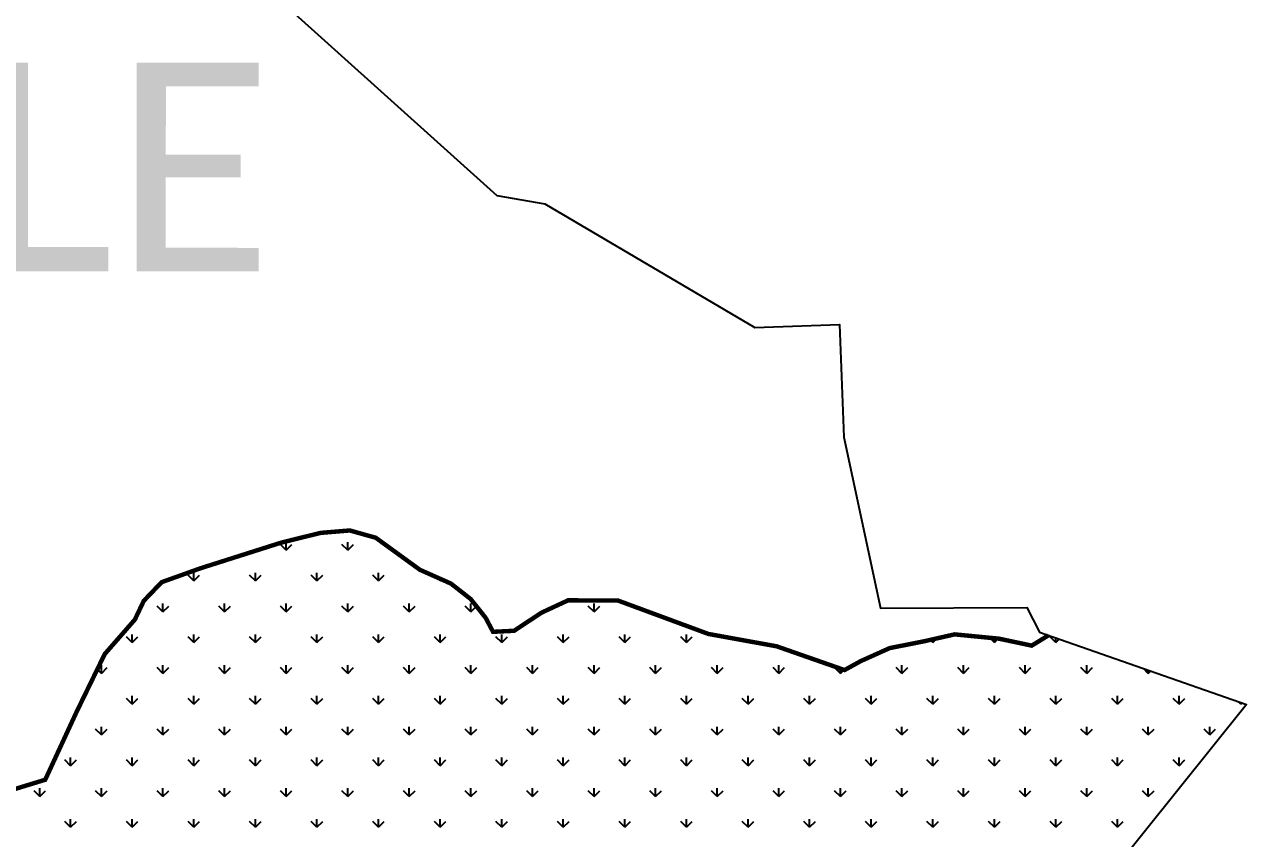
# Model space of a CAD drawing. Header units: feet. Extents: x 359135 to 361265, y 1738813 to 1741261.
# Drawn here: x 360423 to 361265, y 1739517 to 1740078 of the extents above; entities that cross this region are included whole.
import ezdxf

# ---------------------------------------------------------------- set-up
doc = ezdxf.new("R2010")
doc.units = ezdxf.units.FT
doc.header["$MEASUREMENT"] = 0
doc.layers.add('MANGROOVES', color=112, linetype='Continuous')
doc.layers.add('VILLAGE NAME', color=250, linetype='Continuous')
doc.styles.get("Standard").update_dxf_attribs({"font": 'arial.ttf'})

msp = doc.modelspace()

# ---------------------------------------------------------------- linework, layer by layer
at = {"color": 3}
msp.add_lwpolyline([(360600.09, 1740093.89), (360748.38, 1739960.58), (360781.42, 1739954.77), (360926.18, 1739869.44), (360984.55, 1739871.46), (360987.53, 1739793.87), (361012.63, 1739676.06), (361113.54, 1739676.55), (361122.16, 1739659.47), (361264.9, 1739609.78), (361052.39, 1739344.52), (360515.42, 1738970.26), (360351.69, 1739150.04)], dxfattribs=at)
at = {"layer": 'MANGROOVES', "linetype": 'Continuous'}
for p, q in [((360603.25, 1739716.03), (360603.25, 1739721.65)), ((360645.67, 1739716.03), (360645.67, 1739721.65)), ((360603.25, 1739716.03), (360599.27, 1739720)), ((360603.25, 1739716.03), (360607.22, 1739720)), ((360645.67, 1739716.03), (360641.69, 1739720)), ((360645.67, 1739716.03), (360649.65, 1739720)), ((360539.61, 1739694.81), (360535.63, 1739698.79)), ((360539.61, 1739694.81), (360539.61, 1739700.44)), ((360539.61, 1739694.81), (360543.58, 1739698.79)), ((360582.03, 1739694.81), (360578.05, 1739698.79)), ((360582.03, 1739694.81), (360582.03, 1739700.44)), ((360582.03, 1739694.81), (360586.01, 1739698.79)), ((360624.46, 1739694.81), (360620.48, 1739698.79)), ((360624.46, 1739694.81), (360624.46, 1739700.44)), ((360624.46, 1739694.81), (360628.44, 1739698.79)), ((360666.88, 1739694.81), (360662.91, 1739698.79)), ((360666.88, 1739694.81), (360666.88, 1739700.44)), ((360666.88, 1739694.81), (360670.86, 1739698.79)), ((360709.31, 1739694.81), (360706.57, 1739697.56)), ((360709.31, 1739694.81), (360709.31, 1739696.34)), ((360709.31, 1739694.81), (360710.37, 1739695.87)), ((360518.39, 1739673.6), (360518.39, 1739679.23)), ((360560.82, 1739673.6), (360560.82, 1739679.23)), ((360603.25, 1739673.6), (360603.25, 1739679.23)), ((360645.67, 1739673.6), (360645.67, 1739679.23)), ((360688.1, 1739673.6), (360688.1, 1739679.23)), ((360730.52, 1739673.6), (360730.52, 1739679.23)), ((360815.38, 1739673.6), (360815.38, 1739679.23)), ((360518.39, 1739673.6), (360514.41, 1739677.58)), ((360518.39, 1739673.6), (360522.37, 1739677.58)), ((360560.82, 1739673.6), (360556.84, 1739677.58)), ((360560.82, 1739673.6), (360564.8, 1739677.58)), ((360603.25, 1739673.6), (360599.27, 1739677.58)), ((360603.25, 1739673.6), (360607.22, 1739677.58)), ((360645.67, 1739673.6), (360641.69, 1739677.58)), ((360645.67, 1739673.6), (360649.65, 1739677.58)), ((360688.1, 1739673.6), (360684.12, 1739677.58)), ((360688.1, 1739673.6), (360692.08, 1739677.58)), ((360730.52, 1739673.6), (360726.55, 1739677.58)), ((360730.52, 1739673.6), (360734.32, 1739677.4)), ((360815.38, 1739673.6), (360811.4, 1739677.58)), ((360815.38, 1739673.6), (360819.35, 1739677.58)), ((360497.18, 1739652.39), (360493.2, 1739656.36)), ((360497.18, 1739652.39), (360497.18, 1739658.01)), ((360497.18, 1739652.39), (360501.16, 1739656.36)), ((360539.61, 1739652.39), (360535.63, 1739656.36)), ((360539.61, 1739652.39), (360539.61, 1739658.01)), ((360539.61, 1739652.39), (360543.58, 1739656.36)), ((360582.03, 1739652.39), (360578.05, 1739656.36)), ((360582.03, 1739652.39), (360582.03, 1739658.01)), ((360582.03, 1739652.39), (360586.01, 1739656.36)), ((360624.46, 1739652.39), (360620.48, 1739656.36)), ((360624.46, 1739652.39), (360624.46, 1739658.01)), ((360624.46, 1739652.39), (360628.44, 1739656.36)), ((360666.88, 1739652.39), (360662.91, 1739656.36)), ((360666.88, 1739652.39), (360666.88, 1739658.01)), ((360666.88, 1739652.39), (360670.86, 1739656.36)), ((360709.31, 1739652.39), (360705.33, 1739656.36)), ((360709.31, 1739652.39), (360709.31, 1739658.01)), ((360709.31, 1739652.39), (360713.29, 1739656.36)), ((360751.74, 1739652.39), (360747.76, 1739656.36)), ((360751.74, 1739652.39), (360751.74, 1739658.01)), ((360751.74, 1739652.39), (360755.72, 1739656.36)), ((360794.16, 1739652.39), (360790.19, 1739656.36)), ((360794.16, 1739652.39), (360794.16, 1739658.01)), ((360794.16, 1739652.39), (360798.14, 1739656.36)), ((360836.59, 1739652.39), (360832.61, 1739656.36)), ((360836.59, 1739652.39), (360836.59, 1739658.01)), ((360836.59, 1739652.39), (360840.57, 1739656.36)), ((360879.02, 1739652.39), (360875.04, 1739656.36)), ((360879.02, 1739652.39), (360879.02, 1739658.01)), ((360879.02, 1739652.39), (360882.99, 1739656.36)), ((361048.72, 1739652.39), (361046.91, 1739654.2)), ((361048.72, 1739652.39), (361051.6, 1739655.26)), ((361048.72, 1739652.39), (361048.72, 1739654.61)), ((361091.15, 1739652.39), (361087.86, 1739655.68)), ((361091.15, 1739652.39), (361091.15, 1739655.36)), ((361091.15, 1739652.39), (361093.86, 1739655.1)), ((361133.58, 1739652.39), (361129.6, 1739656.36)), ((361133.58, 1739652.39), (361133.58, 1739655.5)), ((361133.58, 1739652.39), (361135.88, 1739654.69)), ((360921.44, 1739652.39), (360920.24, 1739653.59)), ((360921.44, 1739652.39), (360921.44, 1739653.37)), ((360921.44, 1739652.39), (360922.28, 1739653.22)), ((360475.97, 1739631.18), (360475.97, 1739636.8)), ((360518.39, 1739631.18), (360518.39, 1739636.8)), ((360560.82, 1739631.18), (360560.82, 1739636.8)), ((360603.25, 1739631.18), (360603.25, 1739636.8)), ((360645.67, 1739631.18), (360645.67, 1739636.8)), ((360688.1, 1739631.18), (360688.1, 1739636.8)), ((360730.52, 1739631.18), (360730.52, 1739636.8)), ((360772.95, 1739631.18), (360772.95, 1739636.8)), ((360815.38, 1739631.18), (360815.38, 1739636.8)), ((360857.8, 1739631.18), (360857.8, 1739636.8)), ((360900.23, 1739631.18), (360900.23, 1739636.8)), ((360942.66, 1739631.18), (360942.66, 1739636.8)), ((361027.51, 1739631.18), (361027.51, 1739636.8)), ((361069.94, 1739631.18), (361069.94, 1739636.8)), ((361112.36, 1739631.18), (361112.36, 1739636.8)), ((361154.79, 1739631.18), (361154.79, 1739636.8)), ((360475.97, 1739631.17), (360473.16, 1739633.98)), ((360475.97, 1739631.17), (360479.94, 1739635.15)), ((360518.39, 1739631.17), (360514.41, 1739635.15)), ((360518.39, 1739631.17), (360522.37, 1739635.15)), ((360560.82, 1739631.17), (360556.84, 1739635.15)), ((360560.82, 1739631.17), (360564.8, 1739635.15)), ((360603.25, 1739631.17), (360599.27, 1739635.15)), ((360603.25, 1739631.17), (360607.22, 1739635.15)), ((360645.67, 1739631.17), (360641.69, 1739635.15)), ((360645.67, 1739631.17), (360649.65, 1739635.15)), ((360688.1, 1739631.17), (360684.12, 1739635.15)), ((360688.1, 1739631.17), (360692.08, 1739635.15)), ((360730.52, 1739631.17), (360726.55, 1739635.15)), ((360730.52, 1739631.17), (360734.5, 1739635.15)), ((360772.95, 1739631.17), (360768.97, 1739635.15)), ((360772.95, 1739631.17), (360776.93, 1739635.15)), ((360815.38, 1739631.17), (360811.4, 1739635.15)), ((360815.38, 1739631.17), (360819.35, 1739635.15)), ((360857.8, 1739631.17), (360853.83, 1739635.15)), ((360857.8, 1739631.17), (360861.78, 1739635.15)), ((360900.23, 1739631.17), (360896.25, 1739635.15)), ((360900.23, 1739631.17), (360904.21, 1739635.15)), ((360942.66, 1739631.17), (360938.68, 1739635.15)), ((360942.66, 1739631.17), (360946.63, 1739635.15)), ((360985.08, 1739631.17), (360981.11, 1739635.15)), ((360985.08, 1739631.18), (360985.08, 1739634.43)), ((360985.08, 1739631.17), (360987.5, 1739633.59)), ((361027.51, 1739631.17), (361023.53, 1739635.15)), ((361027.51, 1739631.17), (361031.49, 1739635.15)), ((361069.94, 1739631.17), (361065.96, 1739635.15)), ((361069.94, 1739631.17), (361073.91, 1739635.15)), ((361112.36, 1739631.17), (361108.38, 1739635.15)), ((361112.36, 1739631.17), (361116.34, 1739635.15)), ((361154.79, 1739631.17), (361150.81, 1739635.15)), ((361154.79, 1739631.17), (361158.77, 1739635.15)), ((361197.21, 1739631.17), (361193.89, 1739634.5)), ((361197.21, 1739631.18), (361197.21, 1739633.34)), ((361197.21, 1739631.17), (361198.82, 1739632.78)), ((360497.18, 1739609.96), (360493.2, 1739613.94)), ((360497.18, 1739609.96), (360497.18, 1739615.59)), ((360497.18, 1739609.96), (360501.16, 1739613.94)), ((360539.61, 1739609.96), (360535.63, 1739613.94)), ((360539.61, 1739609.96), (360539.61, 1739615.59)), ((360539.61, 1739609.96), (360543.58, 1739613.94)), ((360582.03, 1739609.96), (360578.05, 1739613.94)), ((360582.03, 1739609.96), (360582.03, 1739615.59)), ((360582.03, 1739609.96), (360586.01, 1739613.94)), ((360624.46, 1739609.96), (360620.48, 1739613.94)), ((360624.46, 1739609.96), (360624.46, 1739615.59)), ((360624.46, 1739609.96), (360628.44, 1739613.94)), ((360666.88, 1739609.96), (360662.91, 1739613.94)), ((360666.88, 1739609.96), (360666.88, 1739615.59)), ((360666.88, 1739609.96), (360670.86, 1739613.94)), ((360709.31, 1739609.96), (360705.33, 1739613.94)), ((360709.31, 1739609.96), (360709.31, 1739615.59)), ((360709.31, 1739609.96), (360713.29, 1739613.94)), ((360751.74, 1739609.96), (360747.76, 1739613.94)), ((360751.74, 1739609.96), (360751.74, 1739615.59)), ((360751.74, 1739609.96), (360755.72, 1739613.94)), ((360794.16, 1739609.96), (360790.19, 1739613.94)), ((360794.16, 1739609.96), (360794.16, 1739615.59)), ((360794.16, 1739609.96), (360798.14, 1739613.94)), ((360836.59, 1739609.96), (360832.61, 1739613.94)), ((360836.59, 1739609.96), (360836.59, 1739615.59)), ((360836.59, 1739609.96), (360840.57, 1739613.94)), ((360879.02, 1739609.96), (360875.04, 1739613.94)), ((360879.02, 1739609.96), (360879.02, 1739615.59)), ((360879.02, 1739609.96), (360882.99, 1739613.94)), ((360921.44, 1739609.96), (360917.47, 1739613.94)), ((360921.44, 1739609.96), (360921.44, 1739615.59)), ((360921.44, 1739609.96), (360925.42, 1739613.94)), ((360963.87, 1739609.96), (360959.89, 1739613.94)), ((360963.87, 1739609.96), (360963.87, 1739615.59)), ((360963.87, 1739609.96), (360967.85, 1739613.94)), ((361006.3, 1739609.96), (361002.32, 1739613.94)), ((361006.3, 1739609.96), (361006.3, 1739615.59)), ((361006.3, 1739609.96), (361010.27, 1739613.94)), ((361048.72, 1739609.96), (361044.74, 1739613.94)), ((361048.72, 1739609.96), (361048.72, 1739615.59)), ((361048.72, 1739609.96), (361052.7, 1739613.94)), ((361091.15, 1739609.96), (361087.17, 1739613.94)), ((361091.15, 1739609.96), (361091.15, 1739615.59)), ((361091.15, 1739609.96), (361095.13, 1739613.94)), ((361133.58, 1739609.96), (361129.6, 1739613.94)), ((361133.58, 1739609.96), (361133.58, 1739615.59)), ((361133.58, 1739609.96), (361137.55, 1739613.94)), ((361176, 1739609.96), (361172.02, 1739613.94)), ((361176, 1739609.96), (361176, 1739615.59)), ((361176, 1739609.96), (361179.98, 1739613.94)), ((361218.43, 1739609.96), (361214.45, 1739613.94)), ((361218.43, 1739609.96), (361218.43, 1739615.59)), ((361218.43, 1739609.96), (361222.41, 1739613.94)), ((361260.85, 1739609.96), (361258.97, 1739611.85)), ((361260.85, 1739609.96), (361260.85, 1739611.19)), ((361260.85, 1739609.96), (361261.77, 1739610.87)), ((360475.97, 1739588.75), (360471.99, 1739592.73)), ((360475.97, 1739588.75), (360475.97, 1739594.37)), ((360475.97, 1739588.75), (360479.94, 1739592.73)), ((360518.39, 1739588.75), (360514.41, 1739592.73)), ((360518.39, 1739588.75), (360518.39, 1739594.37)), ((360518.39, 1739588.75), (360522.37, 1739592.73)), ((360560.82, 1739588.75), (360556.84, 1739592.73)), ((360560.82, 1739588.75), (360560.82, 1739594.37)), ((360560.82, 1739588.75), (360564.8, 1739592.73)), ((360603.25, 1739588.75), (360599.27, 1739592.73)), ((360603.25, 1739588.75), (360603.25, 1739594.37)), ((360603.25, 1739588.75), (360607.22, 1739592.73)), ((360645.67, 1739588.75), (360641.69, 1739592.73)), ((360645.67, 1739588.75), (360645.67, 1739594.37)), ((360645.67, 1739588.75), (360649.65, 1739592.73)), ((360688.1, 1739588.75), (360684.12, 1739592.73)), ((360688.1, 1739588.75), (360688.1, 1739594.37)), ((360688.1, 1739588.75), (360692.08, 1739592.73)), ((360730.52, 1739588.75), (360726.55, 1739592.73)), ((360730.52, 1739588.75), (360730.52, 1739594.37)), ((360730.52, 1739588.75), (360734.5, 1739592.73)), ((360772.95, 1739588.75), (360768.97, 1739592.73)), ((360772.95, 1739588.75), (360772.95, 1739594.37)), ((360772.95, 1739588.75), (360776.93, 1739592.73)), ((360815.38, 1739588.75), (360811.4, 1739592.73)), ((360815.38, 1739588.75), (360815.38, 1739594.37)), ((360815.38, 1739588.75), (360819.35, 1739592.73)), ((360857.8, 1739588.75), (360853.83, 1739592.73)), ((360857.8, 1739588.75), (360857.8, 1739594.37)), ((360857.8, 1739588.75), (360861.78, 1739592.73)), ((360900.23, 1739588.75), (360896.25, 1739592.73)), ((360900.23, 1739588.75), (360900.23, 1739594.37)), ((360900.23, 1739588.75), (360904.21, 1739592.73)), ((360942.66, 1739588.75), (360938.68, 1739592.73)), ((360942.66, 1739588.75), (360942.66, 1739594.37)), ((360942.66, 1739588.75), (360946.63, 1739592.73)), ((360985.08, 1739588.75), (360981.11, 1739592.73)), ((360985.08, 1739588.75), (360985.08, 1739594.37)), ((360985.08, 1739588.75), (360989.06, 1739592.73)), ((361027.51, 1739588.75), (361023.53, 1739592.73)), ((361027.51, 1739588.75), (361027.51, 1739594.37)), ((361027.51, 1739588.75), (361031.49, 1739592.73)), ((361069.94, 1739588.75), (361065.96, 1739592.73)), ((361069.94, 1739588.75), (361069.94, 1739594.37)), ((361069.94, 1739588.75), (361073.91, 1739592.73)), ((361112.36, 1739588.75), (361108.38, 1739592.73)), ((361112.36, 1739588.75), (361112.36, 1739594.37)), ((361112.36, 1739588.75), (361116.34, 1739592.73)), ((361154.79, 1739588.75), (361150.81, 1739592.73)), ((361154.79, 1739588.75), (361154.79, 1739594.37)), ((361154.79, 1739588.75), (361158.77, 1739592.73)), ((361197.21, 1739588.75), (361193.24, 1739592.73)), ((361197.21, 1739588.75), (361197.21, 1739594.37)), ((361197.21, 1739588.75), (361201.19, 1739592.73)), ((361239.64, 1739588.75), (361235.66, 1739592.73)), ((361239.64, 1739588.75), (361239.64, 1739594.37)), ((361239.64, 1739588.75), (361243.62, 1739592.73)), ((360454.75, 1739567.53), (360450.78, 1739571.51)), ((360454.75, 1739567.54), (360454.75, 1739573.16)), ((360454.75, 1739567.53), (360458.73, 1739571.51)), ((360497.18, 1739567.53), (360493.2, 1739571.51)), ((360497.18, 1739567.54), (360497.18, 1739573.16)), ((360497.18, 1739567.53), (360501.16, 1739571.51)), ((360539.61, 1739567.53), (360535.63, 1739571.51)), ((360539.61, 1739567.54), (360539.61, 1739573.16)), ((360539.61, 1739567.53), (360543.58, 1739571.51)), ((360582.03, 1739567.53), (360578.05, 1739571.51)), ((360582.03, 1739567.54), (360582.03, 1739573.16)), ((360582.03, 1739567.53), (360586.01, 1739571.51)), ((360624.46, 1739567.53), (360620.48, 1739571.51)), ((360624.46, 1739567.54), (360624.46, 1739573.16)), ((360624.46, 1739567.53), (360628.44, 1739571.51)), ((360666.88, 1739567.53), (360662.91, 1739571.51)), ((360666.88, 1739567.54), (360666.88, 1739573.16)), ((360666.88, 1739567.53), (360670.86, 1739571.51)), ((360709.31, 1739567.53), (360705.33, 1739571.51)), ((360709.31, 1739567.54), (360709.31, 1739573.16)), ((360709.31, 1739567.53), (360713.29, 1739571.51)), ((360751.74, 1739567.53), (360747.76, 1739571.51)), ((360751.74, 1739567.54), (360751.74, 1739573.16)), ((360751.74, 1739567.53), (360755.72, 1739571.51)), ((360794.16, 1739567.53), (360790.19, 1739571.51)), ((360794.16, 1739567.54), (360794.16, 1739573.16)), ((360794.16, 1739567.53), (360798.14, 1739571.51)), ((360836.59, 1739567.53), (360832.61, 1739571.51)), ((360836.59, 1739567.54), (360836.59, 1739573.16)), ((360836.59, 1739567.53), (360840.57, 1739571.51)), ((360879.02, 1739567.53), (360875.04, 1739571.51)), ((360879.02, 1739567.54), (360879.02, 1739573.16)), ((360879.02, 1739567.53), (360882.99, 1739571.51)), ((360921.44, 1739567.53), (360917.47, 1739571.51)), ((360921.44, 1739567.54), (360921.44, 1739573.16)), ((360921.44, 1739567.53), (360925.42, 1739571.51)), ((360963.87, 1739567.53), (360959.89, 1739571.51)), ((360963.87, 1739567.54), (360963.87, 1739573.16)), ((360963.87, 1739567.53), (360967.85, 1739571.51)), ((361006.3, 1739567.53), (361002.32, 1739571.51)), ((361006.3, 1739567.54), (361006.3, 1739573.16)), ((361006.3, 1739567.53), (361010.27, 1739571.51)), ((361048.72, 1739567.53), (361044.74, 1739571.51)), ((361048.72, 1739567.54), (361048.72, 1739573.16)), ((361048.72, 1739567.53), (361052.7, 1739571.51)), ((361091.15, 1739567.53), (361087.17, 1739571.51)), ((361091.15, 1739567.54), (361091.15, 1739573.16)), ((361091.15, 1739567.53), (361095.13, 1739571.51)), ((361133.58, 1739567.53), (361129.6, 1739571.51)), ((361133.58, 1739567.54), (361133.58, 1739573.16)), ((361133.58, 1739567.53), (361137.55, 1739571.51)), ((361176, 1739567.53), (361172.02, 1739571.51)), ((361176, 1739567.54), (361176, 1739573.16)), ((361176, 1739567.53), (361179.98, 1739571.51)), ((361218.43, 1739567.53), (361214.45, 1739571.51)), ((361218.43, 1739567.54), (361218.43, 1739573.16)), ((361218.43, 1739567.53), (361222.41, 1739571.51)), ((360433.54, 1739546.32), (360429.56, 1739550.3)), ((360433.54, 1739546.32), (360433.54, 1739551.95)), ((360433.54, 1739546.32), (360437.52, 1739550.3)), ((360475.97, 1739546.32), (360471.99, 1739550.3)), ((360475.97, 1739546.32), (360475.97, 1739551.95)), ((360475.97, 1739546.32), (360479.94, 1739550.3)), ((360518.39, 1739546.32), (360514.41, 1739550.3)), ((360518.39, 1739546.32), (360518.39, 1739551.95)), ((360518.39, 1739546.32), (360522.37, 1739550.3)), ((360560.82, 1739546.32), (360556.84, 1739550.3)), ((360560.82, 1739546.32), (360560.82, 1739551.95)), ((360560.82, 1739546.32), (360564.8, 1739550.3)), ((360603.25, 1739546.32), (360599.27, 1739550.3)), ((360603.25, 1739546.32), (360603.25, 1739551.95)), ((360603.25, 1739546.32), (360607.22, 1739550.3)), ((360645.67, 1739546.32), (360641.69, 1739550.3)), ((360645.67, 1739546.32), (360645.67, 1739551.95)), ((360645.67, 1739546.32), (360649.65, 1739550.3)), ((360688.1, 1739546.32), (360684.12, 1739550.3)), ((360688.1, 1739546.32), (360688.1, 1739551.95)), ((360688.1, 1739546.32), (360692.08, 1739550.3)), ((360730.52, 1739546.32), (360726.55, 1739550.3)), ((360730.52, 1739546.32), (360730.52, 1739551.95)), ((360730.52, 1739546.32), (360734.5, 1739550.3)), ((360772.95, 1739546.32), (360768.97, 1739550.3)), ((360772.95, 1739546.32), (360772.95, 1739551.95)), ((360772.95, 1739546.32), (360776.93, 1739550.3)), ((360815.38, 1739546.32), (360811.4, 1739550.3)), ((360815.38, 1739546.32), (360815.38, 1739551.95)), ((360815.38, 1739546.32), (360819.35, 1739550.3)), ((360857.8, 1739546.32), (360853.83, 1739550.3)), ((360857.8, 1739546.32), (360857.8, 1739551.95)), ((360857.8, 1739546.32), (360861.78, 1739550.3)), ((360900.23, 1739546.32), (360896.25, 1739550.3)), ((360900.23, 1739546.32), (360900.23, 1739551.95)), ((360900.23, 1739546.32), (360904.21, 1739550.3)), ((360942.66, 1739546.32), (360938.68, 1739550.3)), ((360942.66, 1739546.32), (360942.66, 1739551.95)), ((360942.66, 1739546.32), (360946.63, 1739550.3)), ((360985.08, 1739546.32), (360981.11, 1739550.3)), ((360985.08, 1739546.32), (360985.08, 1739551.95)), ((360985.08, 1739546.32), (360989.06, 1739550.3)), ((361027.51, 1739546.32), (361023.53, 1739550.3)), ((361027.51, 1739546.32), (361027.51, 1739551.95)), ((361027.51, 1739546.32), (361031.49, 1739550.3)), ((361069.94, 1739546.32), (361065.96, 1739550.3)), ((361069.94, 1739546.32), (361069.94, 1739551.95)), ((361069.94, 1739546.32), (361073.91, 1739550.3)), ((361112.36, 1739546.32), (361108.38, 1739550.3)), ((361112.36, 1739546.32), (361112.36, 1739551.95)), ((361112.36, 1739546.32), (361116.34, 1739550.3)), ((361154.79, 1739546.32), (361150.81, 1739550.3)), ((361154.79, 1739546.32), (361154.79, 1739551.95)), ((361154.79, 1739546.32), (361158.77, 1739550.3)), ((361197.21, 1739546.32), (361193.24, 1739550.3)), ((361197.21, 1739546.32), (361197.21, 1739551.95)), ((361197.21, 1739546.32), (361201.19, 1739550.3)), ((360454.75, 1739525.11), (360450.78, 1739529.09)), ((360454.75, 1739525.11), (360454.75, 1739530.73)), ((360454.75, 1739525.11), (360458.73, 1739529.09)), ((360497.18, 1739525.11), (360493.2, 1739529.09)), ((360497.18, 1739525.11), (360497.18, 1739530.73)), ((360497.18, 1739525.11), (360501.16, 1739529.09)), ((360539.61, 1739525.11), (360535.63, 1739529.09)), ((360539.61, 1739525.11), (360539.61, 1739530.73)), ((360539.61, 1739525.11), (360543.58, 1739529.09)), ((360582.03, 1739525.11), (360578.05, 1739529.09)), ((360582.03, 1739525.11), (360582.03, 1739530.73)), ((360582.03, 1739525.11), (360586.01, 1739529.09)), ((360624.46, 1739525.11), (360620.48, 1739529.09)), ((360624.46, 1739525.11), (360624.46, 1739530.73)), ((360624.46, 1739525.11), (360628.44, 1739529.09)), ((360666.88, 1739525.11), (360662.91, 1739529.09)), ((360666.88, 1739525.11), (360666.88, 1739530.73)), ((360666.88, 1739525.11), (360670.86, 1739529.09)), ((360709.31, 1739525.11), (360705.33, 1739529.09)), ((360709.31, 1739525.11), (360709.31, 1739530.73)), ((360709.31, 1739525.11), (360713.29, 1739529.09)), ((360751.74, 1739525.11), (360747.76, 1739529.09)), ((360751.74, 1739525.11), (360751.74, 1739530.73)), ((360751.74, 1739525.11), (360755.72, 1739529.09)), ((360794.16, 1739525.11), (360790.19, 1739529.09)), ((360794.16, 1739525.11), (360794.16, 1739530.73)), ((360794.16, 1739525.11), (360798.14, 1739529.09)), ((360836.59, 1739525.11), (360832.61, 1739529.09)), ((360836.59, 1739525.11), (360836.59, 1739530.73)), ((360836.59, 1739525.11), (360840.57, 1739529.09)), ((360879.02, 1739525.11), (360875.04, 1739529.09)), ((360879.02, 1739525.11), (360879.02, 1739530.73)), ((360879.02, 1739525.11), (360882.99, 1739529.09)), ((360921.44, 1739525.11), (360917.47, 1739529.09)), ((360921.44, 1739525.11), (360921.44, 1739530.73)), ((360921.44, 1739525.11), (360925.42, 1739529.09)), ((360963.87, 1739525.11), (360959.89, 1739529.09)), ((360963.87, 1739525.11), (360963.87, 1739530.73)), ((360963.87, 1739525.11), (360967.85, 1739529.09)), ((361006.3, 1739525.11), (361002.32, 1739529.09)), ((361006.3, 1739525.11), (361006.3, 1739530.73)), ((361006.3, 1739525.11), (361010.27, 1739529.09)), ((361048.72, 1739525.11), (361044.74, 1739529.09)), ((361048.72, 1739525.11), (361048.72, 1739530.73)), ((361048.72, 1739525.11), (361052.7, 1739529.09)), ((361091.15, 1739525.11), (361087.17, 1739529.09)), ((361091.15, 1739525.11), (361091.15, 1739530.73)), ((361091.15, 1739525.11), (361095.13, 1739529.09)), ((361133.58, 1739525.11), (361129.6, 1739529.09)), ((361133.58, 1739525.11), (361133.58, 1739530.73)), ((361133.58, 1739525.11), (361137.55, 1739529.09)), ((361176, 1739525.11), (361172.02, 1739529.09)), ((361176, 1739525.11), (361176, 1739530.73)), ((361176, 1739525.11), (361179.98, 1739529.09))]:
    msp.add_line(p, q, dxfattribs=at)
at = {"layer": 'MANGROOVES', "const_width": 3.06, "flags": 128}
msp.add_lwpolyline([(360414.38, 1739550.84), (360437.25, 1739557.85), (360458.8, 1739604.48), (360478.26, 1739644.47), (360498.98, 1739668.17), (360505.16, 1739681.15), (360517.48, 1739694), (360544.29, 1739703.6), (360599.67, 1739721.2), (360626.91, 1739727.96), (360647.09, 1739729.64), (360664.99, 1739724.6), (360695.37, 1739702.54), (360716.78, 1739693.01), (360730.35, 1739682.4), (360740.7, 1739669.4), (360745.78, 1739659.78), (360760.35, 1739660.51), (360779.03, 1739672.92), (360797.47, 1739681.48), (360831.89, 1739681.33), (360894.13, 1739658.32), (360941.16, 1739649.8), (360987.93, 1739633.44), (360999.22, 1739639.66), (361019.03, 1739648.57), (361042.21, 1739653.14), (361063.78, 1739658.03), (361094.55, 1739655.03), (361116.89, 1739650.27), (361128.35, 1739657.32)], dxfattribs=at)

# ---------------------------------------------------------------- texts
at = {"layer": 'VILLAGE NAME', "insert": (359624.04, 1740052.26), "char_height": 143.6998, "attachment_point": 1, "rotation": 359.9793}
msp.add_mtext_dynamic_manual_height_columns('{\\fCalibri|b0|i0|c0|p34;GAVATALE}', width=1418.0004, gutter_width=718.5, heights=[0], dxfattribs=at)

doc.saveas('drawing.dxf')
